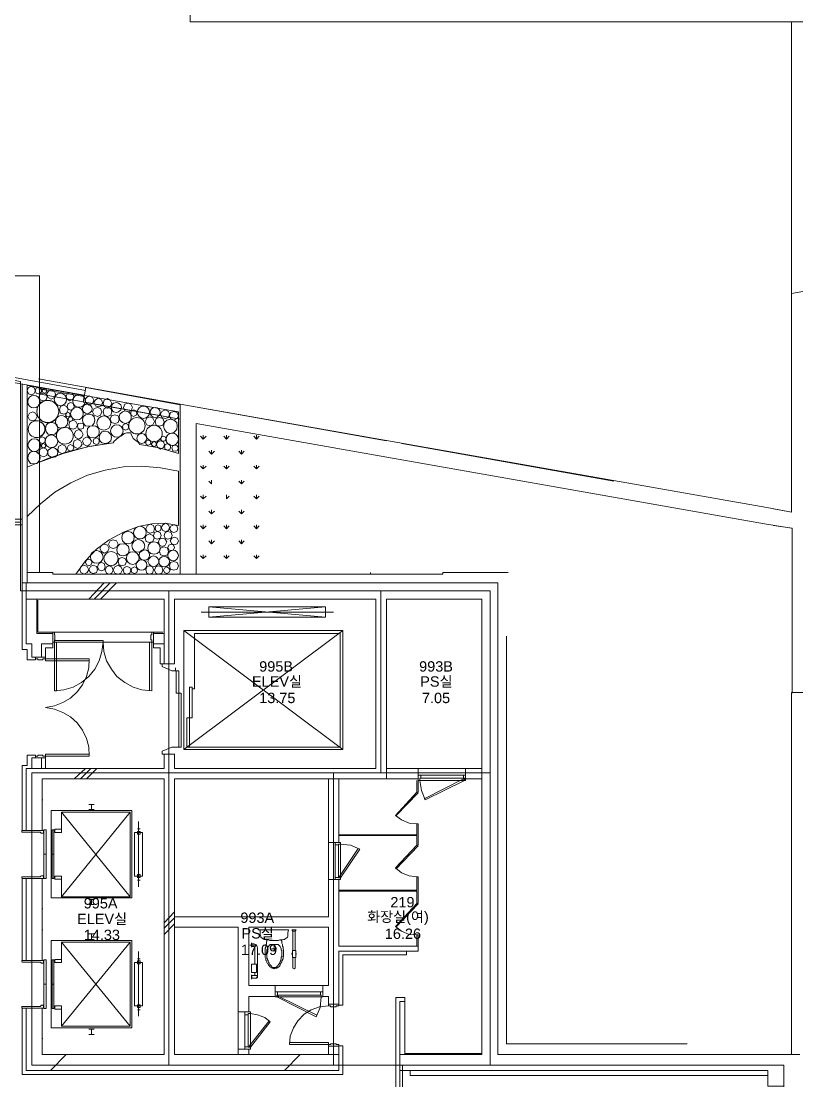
# Model space of a CAD drawing. Header units: millimetres. Extents: x -750 to 104995, y 68 to 66109.
# Drawn here: x 76070 to 90714, y 28205 to 48211 of the extents above; entities that cross this region are included whole.
import ezdxf

# ---------------------------------------------------------------- set-up
doc = ezdxf.new("R2010")
doc.units = ezdxf.units.MM
doc.layers.add('PDF_문자', color=7, linetype='Continuous')
doc.layers.add('PDF_형상', color=7, linetype='Continuous')
doc.styles.add('PDF 맑은고딕Semilight', font='Arial.ttf')

msp = doc.modelspace()

# ---------------------------------------------------------------- linework, layer by layer
at = {"layer": 'PDF_형상', "lineweight": 5}
for points in [[(79257, 48201), (79257, 48556), (79257, 49789), (79257, 48556), (79257, 48201), (91525, 48201), (91525, 43226)], [(90616, 44230), (90616, 48201), (90616, 43070), (100188, 44752), (100188, 35535), (90616, 35535), (90616, 28701)], [(90271, 39005), (90616, 38942), (90616, 42234), (90616, 43070)], [(25649, 37458), (54459, 37458), (61461, 37458), (62464, 37458), (66466, 37458), (71858, 37458), (71858, 38754), (71858, 42150), (76059, 41408), (76059, 38754), (76059, 37458), (78860, 37458), (82862, 37458), (84921, 37458), (84921, 34020), (84921, 28502), (90470, 28502), (90470, 24448), (90470, 16401), (85287, 16401), (79665, 16401), (79665, 23581), (79675, 23581)], [(90616, 38942), (90146, 39026), (79069, 40980), (76394, 41460), (79069, 40980), (79069, 37772), (79069, 40980), (79069, 38806), (79069, 40980), (82967, 40290)], [(79069, 40698), (76394, 41178), (79069, 40698), (77240, 41021), (77292, 41293), (77240, 41021), (77292, 41293), (79069, 40969)], [(76415, 41178), (76456, 41210), (76456, 41262), (76415, 41293)], [(76415, 40990), (76415, 41063)], [(76415, 40363), (76477, 40405), (76519, 40468), (76519, 40551), (76477, 40614), (76415, 40656)], [(79038, 40050), (78672, 40154), (78306, 40217), (78296, 40238), (78285, 40259), (78181, 40332), (78149, 40415), (78139, 40436), (78108, 40436), (78066, 40436), (78013, 40426), (77961, 40384), (77909, 40353), (77825, 40280), (77804, 40248), (77324, 40175), (76864, 40050), (76415, 39882)], [(76415, 40144), (76436, 40206), (76415, 40280)], [(79456, 40374), (79508, 40321), (79560, 40374)], [(79508, 40321), (79508, 40394)], [(79894, 40374), (79947, 40321), (79999, 40374)], [(79947, 40321), (79947, 40394)], [(80459, 40374), (80511, 40321), (80563, 40374)], [(80511, 40321), (80511, 40394)], [(83259, 40238), (87262, 39527), (83270, 40238)], [(76415, 39914), (76425, 39966), (76415, 40018)], [(79612, 40091), (79665, 40039), (79717, 40091)], [(79665, 40039), (79665, 40112)], [(80177, 40091), (80229, 40039), (80281, 40091)], [(80229, 40039), (80229, 40112)], [(79508, 39757), (79508, 39830)], [(79947, 39757), (79947, 39830)], [(80511, 39757), (80511, 39830)], [(79456, 39809), (79508, 39757), (79560, 39809)], [(79894, 39809), (79947, 39757), (79999, 39809)], [(80459, 39809), (80511, 39757), (80563, 39809)], [(79665, 39548), (79665, 39475), (79612, 39527)], [(80177, 39527), (80229, 39475), (80281, 39527)], [(80229, 39475), (80229, 39548)], [(79456, 39245), (79508, 39193), (79560, 39245)], [(79508, 39193), (79508, 39266)], [(79947, 39266), (79947, 39193), (79999, 39245)], [(80459, 39245), (80511, 39193), (80563, 39245)], [(80511, 39193), (80511, 39266)], [(79612, 38963), (79665, 38911), (79717, 38963)], [(79665, 38911), (79665, 38984)], [(80177, 38963), (80229, 38911), (80281, 38963)], [(80229, 38911), (80229, 38984)], [(18250, 28502), (71858, 28502), (71858, 38754), (76059, 38754), (76059, 37458), (78860, 37458), (78860, 34020), (76268, 34020), (76268, 28502), (83270, 28502), (83270, 26026)], [(79456, 38681), (79508, 38628), (79560, 38681)], [(79508, 38628), (79508, 38702)], [(79894, 38681), (79947, 38628), (79999, 38681)], [(79947, 38628), (79947, 38702)], [(80459, 38681), (80511, 38628), (80563, 38681)], [(80511, 38628), (80511, 38702)], [(90104, 38722), (90616, 38639)], [(90271, 38691), (90627, 38639), (90627, 35525)], [(79665, 38346), (79665, 38419)], [(80229, 38346), (80229, 38419)], [(79612, 38399), (79665, 38346), (79717, 38399)], [(80177, 38399), (80229, 38346), (80281, 38399)], [(79456, 38116), (79508, 38064), (79560, 38116)], [(79508, 38064), (79508, 38137)], [(79894, 38116), (79947, 38064), (79999, 38116)], [(79947, 38064), (79947, 38137)], [(80459, 38116), (80511, 38064), (80563, 38116)], [(80511, 38064), (80511, 38137)], [(76185, 37803), (76665, 37803), (76665, 37772), (82664, 37772), (82664, 37803)], [(82664, 37772), (84033, 37772), (84033, 37803), (85266, 37803)], [(90773, 28701), (85067, 28701), (85067, 37604), (76164, 37604), (76164, 37301), (78766, 37301), (78766, 36079), (78693, 36079), (78693, 36382), (78567, 36382), (78567, 36455), (78766, 36455), (78567, 36455), (78567, 36382), (78693, 36382), (78693, 36079), (78766, 36079), (78766, 37301), (76164, 37301), (76164, 36455), (76268, 36455), (76268, 36204), (76456, 36204), (76456, 36455), (76665, 36455), (76456, 36455), (76456, 36204), (76268, 36204), (76268, 36455), (76164, 36455), (76164, 37301), (76164, 37604)], [(77637, 37604), (77345, 37301)], [(77752, 37604), (77449, 37301)], [(77867, 37604), (77564, 37301)], [(78964, 37301), (78964, 36079), (78964, 37301), (82768, 37301), (82768, 34104), (78964, 34104), (79069, 34104), (78964, 34104)], [(90167, 17102), (90470, 17102), (90470, 28105), (90167, 28105), (90167, 28398), (85067, 28398), (83218, 28398), (83218, 28701), (84764, 28701), (84764, 37301), (82967, 37301), (82967, 33905)], [(81964, 37050), (79466, 37050)], [(81817, 36956), (79612, 36956), (79612, 37155), (81817, 37155)], [(82141, 34459), (82141, 36706), (79142, 34459), (79142, 36706), (82141, 34459), (79142, 34459), (79142, 36706), (82141, 36706)], [(79247, 34501), (82089, 34501), (82089, 36653), (79341, 36653), (79341, 35608), (79299, 35608), (79341, 35608), (79341, 36653)], [(76697, 35567), (76874, 35588), (77052, 35640), (77209, 35723), (77345, 35838), (77460, 35974), (77543, 36131), (77595, 36309), (77616, 36486), (77627, 36309), (77679, 36131), (77773, 35974), (77878, 35838), (78024, 35723), (78181, 35640), (78348, 35588), (78536, 35567), (78536, 36486), (78494, 36486), (78494, 35567)], [(88641, 28900), (85234, 28900), (85234, 36601)], [(77355, 34334), (76530, 34334), (76530, 34375), (77355, 34375), (76530, 34375), (76530, 34334), (77355, 34334), (77345, 34511), (77303, 34668), (77230, 34825), (77125, 34961), (77000, 35075), (76854, 35159), (76697, 35222), (76530, 35253), (76697, 35284), (76854, 35347), (77000, 35431), (77125, 35546), (77230, 35682), (77303, 35838), (77345, 36005), (77355, 36173), (76530, 36173), (76530, 36131), (77355, 36131), (76530, 36131), (76530, 36173), (77355, 36173)], [(76091, 32933), (76488, 32933), (76488, 32891), (76488, 32881), (76477, 32881), (76446, 32881), (76436, 32891), (76436, 32902), (76091, 32902), (76080, 32902), (76080, 32912), (76080, 32923), (76091, 32933), (76091, 34156), (76185, 34156), (76185, 34354), (76341, 34354), (76341, 34302), (76341, 34354), (76185, 34354), (76185, 34156), (76091, 34156)], [(76164, 28398), (76164, 29579), (76467, 29579), (76467, 28701), (78766, 28701), (78766, 33905), (76467, 33905), (76467, 32933), (76164, 32933), (76164, 34104), (78766, 34104), (78766, 34375), (78964, 34375), (78964, 34104), (79163, 34104), (78964, 34104), (78964, 34375), (78766, 34375), (78766, 34104), (76164, 34104)], [(76164, 34104), (78766, 34104), (76164, 34104)], [(76164, 34104), (78766, 34104), (76164, 34104)], [(77282, 34104), (77073, 33905)], [(77386, 34104), (77188, 33905)], [(77501, 34104), (77303, 33905)], [(82068, 28398), (82068, 28701), (78964, 28701), (78964, 33905), (82967, 33905), (83562, 33905), (83562, 34104), (84461, 34104)], [(82967, 34104), (83562, 34104)], [(84764, 34104), (84461, 34104), (84461, 33905), (84764, 33905)], [(76467, 33905), (78766, 33905)], [(82068, 33905), (82068, 32703), (81869, 32703), (81869, 32003), (82068, 32003), (82068, 30749), (83562, 30749)], [(81869, 33905), (81869, 32703)], [(83144, 33205), (83562, 33644), (83541, 33654), (83562, 33654), (83562, 33874)], [(83541, 33874), (83541, 33654), (83562, 33654)], [(83677, 33529), (84419, 33905), (84440, 33874), (83698, 33508), (83625, 33686), (83594, 33874), (84440, 33874)], [(83615, 33978), (84419, 33978)], [(83615, 33916), (84419, 33916)], [(83144, 32202), (83562, 32641), (83541, 32651), (83562, 32651), (83562, 33059), (83541, 33059), (83395, 33069), (83249, 33132), (83134, 33215), (83541, 33654)], [(76467, 33508), (76477, 33508)], [(77345, 33424), (77449, 33424)], [(77397, 33330), (77397, 33424)], [(76833, 32014), (76707, 32014), (76707, 32066), (76833, 32066), (76833, 31679), (78128, 31679), (78128, 33278), (76833, 33278), (78128, 31679)], [(76833, 32954), (76707, 32954), (76707, 32891), (76833, 32891), (76833, 33278)], [(76833, 31679), (78128, 33278)], [(77345, 33330), (77449, 33330)], [(78285, 31867), (78285, 33100)], [(83541, 33059), (83541, 32850), (82068, 32850)], [(78264, 32965), (78316, 32965)], [(82068, 32839), (83541, 32839), (83541, 32651), (83134, 32223), (83249, 32129), (83395, 32076), (83541, 32055), (83541, 31805), (82068, 31805)], [(81995, 32662), (81995, 32045)], [(82058, 32662), (82058, 32045)], [(82434, 32588), (82068, 32045), (82099, 32035), (82465, 32578), (82287, 32651), (82099, 32672), (82099, 32035)], [(76498, 32484), (76540, 32484)], [(76655, 32484), (76686, 32484)], [(76091, 32024), (76080, 32035), (76080, 32045), (76080, 32055), (76091, 32055), (76436, 32055), (76436, 32066), (76446, 32076), (76477, 32076), (76488, 32076), (76488, 32066), (76488, 32024), (76091, 32024), (76091, 30477), (76488, 30477), (76488, 30436), (76477, 30425), (76446, 30425), (76446, 30436), (76436, 30436), (76436, 30446), (76091, 30446), (76080, 30457), (76080, 30467), (76080, 30477), (76091, 30477)], [(83541, 32055), (83562, 32055), (83562, 31554), (83541, 31554), (83562, 31543), (83144, 31104)], [(78264, 31993), (78316, 31993)], [(81869, 32003), (81869, 31303), (78964, 31303), (81869, 31303)], [(77345, 31627), (77449, 31627)], [(77397, 31627), (77397, 31533)], [(82068, 31784), (83541, 31784), (83541, 31554), (83134, 31115), (83249, 31031), (83395, 30969), (83541, 30958), (83541, 30749)], [(76467, 31449), (76477, 31449)], [(77345, 31533), (77449, 31533)], [(78964, 31397), (78766, 31188)], [(78964, 31282), (78766, 31084)], [(76467, 31052), (76477, 31052)], [(78964, 31167), (78766, 30969)], [(80166, 29506), (80166, 31104), (78964, 31104), (80166, 31104), (80166, 29506), (80365, 29506), (80166, 29506), (80166, 28805), (80365, 28805)], [(81201, 31031), (81201, 30666)], [(81242, 31031), (81242, 30666)], [(78128, 30822), (76833, 29234), (76833, 29621), (76707, 29621), (76707, 29558), (76833, 29558), (76707, 29558), (76707, 29621), (76833, 29621), (76833, 29234), (78128, 29234), (78128, 30822), (76833, 30822), (78128, 29234)], [(76833, 30498), (76707, 30498), (76707, 30436), (76833, 30436), (76833, 30822)], [(77345, 30979), (77449, 30979)], [(77345, 30875), (77449, 30875)], [(77397, 30875), (77397, 30979)], [(80427, 30791), (80417, 30812), (80417, 30728), (80427, 30739)], [(80981, 30864), (80981, 30854), (80992, 30843), (80992, 30822), (80992, 30801), (81002, 30781), (81002, 30770), (81002, 30749), (81013, 30728), (81013, 30707), (81013, 30697), (81023, 30676), (81023, 30666), (81023, 30645), (81023, 30634), (81023, 30613), (81023, 30603), (81023, 30582), (81023, 30561), (81013, 30551), (81013, 30530), (81013, 30509), (81002, 30498), (81002, 30477), (80992, 30467), (80992, 30446), (80981, 30436), (80971, 30415), (80960, 30404), (80960, 30394), (80950, 30373), (80939, 30363), (80929, 30352), (80919, 30352), (80908, 30342), (80898, 30331), (80887, 30331), (80866, 30331), (80856, 30331), (80845, 30321), (80835, 30331), (80824, 30331), (80814, 30331), (80804, 30331), (80793, 30342), (80783, 30352), (80772, 30352), (80762, 30363), (80751, 30373), (80741, 30394), (80730, 30404), (80720, 30415), (80710, 30436), (80710, 30446), (80699, 30467), (80689, 30477), (80689, 30498), (80689, 30509), (80678, 30530), (80678, 30551), (80678, 30561), (80678, 30582), (80678, 30603), (80678, 30613), (80678, 30634), (80678, 30645), (80678, 30666), (80678, 30676), (80678, 30697), (80678, 30707), (80689, 30728), (80689, 30749), (80689, 30770), (80699, 30781), (80699, 30801), (80699, 30822), (80710, 30843), (80710, 30854), (80710, 30864)], [(83541, 30958), (83562, 30958), (83562, 30749), (83562, 30655), (82068, 30655), (82068, 29652), (81869, 29652), (81869, 29798), (81869, 29652), (82068, 29652), (82068, 30655)], [(78285, 29422), (78285, 30645)], [(80480, 30404), (80480, 30718), (80469, 30739), (80459, 30739), (80427, 30739), (80427, 30791), (80459, 30791), (80511, 30770), (80532, 30718), (80532, 30185)], [(80793, 30697), (80898, 30697)], [(80845, 30749), (80845, 30645)], [(81190, 30624), (81180, 30603), (81190, 30572)], [(81253, 30572), (81263, 30603), (81253, 30624)], [(82141, 30582), (82141, 29631), (82068, 29631), (82141, 29631), (82141, 30582), (83343, 30582), (83343, 30655)], [(78264, 30509), (78316, 30509)], [(81201, 30530), (81201, 30352), (81201, 30331), (81222, 30321), (81242, 30331), (81242, 30352), (81242, 30530)], [(80480, 30248), (80480, 30195)], [(80929, 30394), (80929, 30404)], [(76498, 30028), (76540, 30028)], [(76655, 30028), (76686, 30028)], [(80427, 30143), (80501, 30143), (80521, 30154), (80532, 30164), (80521, 30185), (80501, 30195), (80427, 30195), (80427, 30143), (80417, 30122), (80417, 30206), (80427, 30195)], [(80490, 30143), (80511, 30143), (80532, 30154), (80532, 30174), (80511, 30195), (80490, 30195)], [(76091, 28325), (76091, 29579), (76080, 29579), (76080, 29589), (76080, 29600), (76080, 29610), (76091, 29610), (76080, 29610), (76080, 29600), (76080, 29589), (76080, 29579), (76091, 29579), (76488, 29579), (76488, 29621), (76477, 29631), (76446, 29631), (76446, 29621), (76436, 29621), (76446, 29621), (76446, 29631), (76477, 29631), (76488, 29621), (76488, 29579), (76091, 29579), (76091, 28325), (82141, 28325), (82141, 28868), (82068, 28868), (82141, 28868), (82141, 28325)], [(81869, 29621), (81702, 29600), (81546, 29547), (81410, 29464), (81295, 29338), (81211, 29203), (81148, 29046), (81138, 28889), (81869, 28889), (81869, 28931), (81138, 28931)], [(82298, 26130), (82298, 26203), (83144, 26203), (83144, 29777), (83312, 29777), (83312, 29704)], [(83312, 28701), (83312, 29704), (83218, 29704), (83218, 28701), (83218, 28398), (83218, 26130), (82319, 26130), (82319, 25932), (83416, 25932)], [(82068, 28701), (82068, 28858), (81869, 28858), (81869, 28701), (81869, 28858), (82068, 28858), (82068, 28701), (82068, 28398), (76164, 28398), (76164, 29579), (76467, 29579), (76467, 28701)], [(76498, 29568), (76540, 29568)], [(76655, 29568), (76686, 29568)], [(78264, 29547), (78316, 29547)], [(80396, 28837), (80772, 29318), (80668, 29401), (80532, 29453), (80396, 29474), (80396, 28837), (80375, 28858), (80751, 29338), (80772, 29318), (80668, 29401), (80532, 29453), (80396, 29474), (80396, 29506), (80292, 29506), (80292, 29474), (80292, 29453), (80354, 29453), (80354, 29474), (80396, 29474)], [(80292, 29453), (80292, 28847)], [(80354, 29453), (80354, 28847)], [(77345, 29182), (77449, 29182)], [(77345, 29077), (77449, 29077)], [(77397, 29182), (77397, 29077)], [(76916, 28701), (76624, 28398)], [(80166, 28805), (80166, 28701)], [(80365, 28805), (80365, 28701), (80365, 28805)], [(81337, 28701), (81044, 28398)], [(84764, 28722), (83312, 28722)], [(83416, 28304), (83416, 28398), (83416, 28304), (90167, 28304)]]:
    msp.add_lwpolyline(points, dxfattribs=at)
for points in [[(71712, 43404), (71712, 37803), (71712, 43404), (76415, 43404), (76415, 37803), (76415, 43404)], [(77282, 41241), (75589, 41544), (75568, 41450), (77261, 41147), (75568, 41450), (75589, 41544)], [(76091, 41356), (76091, 37604), (76164, 37604), (76091, 37604), (76091, 36350), (76091, 37604)], [(76185, 41335), (76185, 37604)], [(76185, 39788), (76185, 41335), (79038, 40833), (79038, 40050), (78672, 40154), (78306, 40217), (78296, 40238), (78285, 40259), (78181, 40332), (78149, 40415), (78139, 40436), (78108, 40436), (78066, 40436), (78013, 40426), (77961, 40384), (77909, 40353), (77825, 40280), (77804, 40248), (77386, 40185), (76979, 40091), (76571, 39956)], [(76341, 41241), (76310, 41293), (76258, 41314), (76206, 41293), (76185, 41241), (76206, 41178), (76258, 41157), (76310, 41178)], [(76456, 41230), (76436, 41283), (76394, 41293), (76352, 41283), (76331, 41230), (76352, 41189), (76394, 41178), (76436, 41189)], [(77261, 41126), (76394, 41272)], [(76550, 41230), (76540, 41262), (76509, 41272), (76477, 41262), (76467, 41230), (76477, 41199), (76509, 41189), (76540, 41199)], [(76550, 41230), (76540, 41262), (76509, 41272), (76477, 41262), (76467, 41230), (76477, 41199), (76509, 41189), (76540, 41199)], [(76718, 41168), (76697, 41220), (76634, 41251), (76582, 41220), (76550, 41168), (76582, 41105), (76634, 41074), (76697, 41105)], [(76718, 41168), (76697, 41220), (76634, 41251), (76582, 41220), (76550, 41168), (76582, 41105), (76634, 41074), (76697, 41105)], [(76561, 41116), (76540, 41168), (76488, 41189), (76425, 41168), (76404, 41116), (76425, 41063), (76488, 41042), (76540, 41063)], [(76561, 41116), (76540, 41168), (76488, 41189), (76425, 41168), (76404, 41116), (76425, 41063), (76488, 41042), (76540, 41063)], [(77063, 41126), (77042, 41178), (76989, 41199), (76937, 41178), (76916, 41126), (76937, 41074), (76989, 41042), (77042, 41074)], [(77063, 41126), (77042, 41178), (76989, 41199), (76937, 41178), (76916, 41126), (76937, 41074), (76989, 41042), (77042, 41074)], [(77439, 41053), (77418, 41105), (77355, 41136), (77303, 41105), (77272, 41053), (77303, 40990), (77355, 40959), (77418, 40990)], [(77439, 41053), (77418, 41105), (77355, 41136), (77303, 41105), (77272, 41053), (77303, 40990), (77355, 40959), (77418, 40990)], [(77606, 41011), (77585, 41063), (77522, 41095), (77470, 41063), (77439, 41011), (77470, 40948), (77522, 40927), (77585, 40948)], [(77606, 41011), (77585, 41063), (77522, 41095), (77470, 41063), (77439, 41011), (77470, 40948), (77522, 40927), (77585, 40948)], [(77784, 40990), (77752, 41053), (77700, 41084), (77637, 41053), (77616, 40990), (77637, 40938), (77700, 40907), (77752, 40938)], [(77784, 40990), (77752, 41053), (77700, 41084), (77637, 41053), (77616, 40990), (77637, 40938), (77700, 40907), (77752, 40938)], [(76373, 40750), (76341, 40812), (76289, 40833), (76227, 40812), (76195, 40750), (76227, 40687), (76289, 40666), (76341, 40687)], [(76958, 40875), (76927, 40938), (76874, 40959), (76812, 40938), (76791, 40875), (76812, 40812), (76874, 40792), (76927, 40812)], [(76958, 40875), (76927, 40938), (76874, 40959), (76812, 40938), (76791, 40875), (76812, 40812), (76874, 40792), (76927, 40812)], [(77000, 40781), (76979, 40812), (76958, 40823), (76927, 40812), (76906, 40781), (76927, 40750), (76958, 40739), (76979, 40750)], [(77000, 40781), (76979, 40812), (76958, 40823), (76927, 40812), (76906, 40781), (76927, 40750), (76958, 40739), (76979, 40750)], [(77073, 40938), (77052, 40990), (77010, 41011), (76958, 40990), (76937, 40938), (76958, 40886), (77010, 40865), (77052, 40886)], [(77073, 40938), (77052, 40990), (77010, 41011), (76958, 40990), (76937, 40938), (76958, 40886), (77010, 40865), (77052, 40886)], [(77595, 40833), (77564, 40896), (77512, 40917), (77449, 40896), (77418, 40833), (77449, 40771), (77512, 40750), (77564, 40771)], [(77595, 40833), (77564, 40896), (77512, 40917), (77449, 40896), (77418, 40833), (77449, 40771), (77512, 40750), (77564, 40771)], [(77784, 40833), (77763, 40896), (77700, 40917), (77637, 40896), (77616, 40833), (77637, 40771), (77700, 40750), (77763, 40771)], [(77784, 40833), (77763, 40896), (77700, 40917), (77637, 40896), (77616, 40833), (77637, 40771), (77700, 40750), (77763, 40771)], [(77961, 40917), (77951, 40969), (77909, 41001), (77867, 41011), (77815, 41001), (77784, 40969), (77773, 40917), (77784, 40875), (77815, 40833), (77867, 40823), (77909, 40833), (77951, 40875)], [(77961, 40917), (77951, 40969), (77909, 41001), (77867, 41011), (77815, 41001), (77784, 40969), (77773, 40917), (77784, 40875), (77815, 40833), (77867, 40823), (77909, 40833), (77951, 40875)], [(78149, 40739), (78139, 40792), (78097, 40833), (78034, 40854), (77982, 40833), (77930, 40792), (77919, 40739), (77930, 40677), (77982, 40635), (78034, 40614), (78097, 40635), (78139, 40677)], [(78149, 40739), (78139, 40792), (78097, 40833), (78034, 40854), (77982, 40833), (77930, 40792), (77919, 40739), (77930, 40677), (77982, 40635), (78034, 40614), (78097, 40635), (78139, 40677)], [(78170, 40917), (78139, 40980), (78087, 41001), (78024, 40980), (78003, 40917), (78024, 40854), (78087, 40833), (78139, 40854)], [(78170, 40917), (78139, 40980), (78087, 41001), (78024, 40980), (78003, 40917), (78024, 40854), (78087, 40833), (78139, 40854)], [(78254, 40812), (78243, 40854), (78191, 40875), (78149, 40854), (78139, 40812), (78149, 40771), (78191, 40750), (78243, 40771)], [(78254, 40812), (78243, 40854), (78191, 40875), (78149, 40854), (78139, 40812), (78149, 40771), (78191, 40750), (78243, 40771)], [(78870, 40792), (78849, 40844), (78787, 40875), (78724, 40844), (78703, 40792), (78724, 40729), (78787, 40708), (78849, 40729)], [(78870, 40792), (78849, 40844), (78787, 40875), (78724, 40844), (78703, 40792), (78724, 40729), (78787, 40708), (78849, 40729)], [(79038, 40760), (79017, 40823), (78954, 40844), (78891, 40823), (78870, 40760), (78891, 40708), (78954, 40677), (79017, 40708)], [(79038, 40760), (79017, 40823), (78954, 40844), (78891, 40823), (78870, 40760), (78891, 40708), (78954, 40677), (79017, 40708)], [(76759, 40520), (76749, 40583), (76707, 40624), (76645, 40635), (76582, 40624), (76540, 40583), (76530, 40520), (76540, 40457), (76582, 40415), (76645, 40405), (76707, 40415), (76749, 40457)], [(76759, 40520), (76749, 40583), (76707, 40624), (76645, 40635), (76582, 40624), (76540, 40583), (76530, 40520), (76540, 40457), (76582, 40415), (76645, 40405), (76707, 40415), (76749, 40457)], [(76948, 40645), (76937, 40708), (76895, 40750), (76833, 40771), (76770, 40750), (76728, 40708), (76718, 40645), (76728, 40593), (76770, 40541), (76833, 40530), (76895, 40541), (76937, 40593)], [(76948, 40645), (76937, 40708), (76895, 40750), (76833, 40771), (76770, 40750), (76728, 40708), (76718, 40645), (76728, 40593), (76770, 40541), (76833, 40530), (76895, 40541), (76937, 40593)], [(77042, 40698), (77031, 40729), (77000, 40739), (76968, 40729), (76958, 40698), (76968, 40666), (77000, 40656), (77031, 40666)], [(77042, 40698), (77031, 40729), (77000, 40739), (76968, 40729), (76958, 40698), (76968, 40666), (77000, 40656), (77031, 40666)], [(77136, 40593), (77104, 40656), (77052, 40677), (76989, 40656), (76968, 40593), (76989, 40530), (77052, 40509), (77104, 40530)], [(77136, 40593), (77104, 40656), (77052, 40677), (76989, 40656), (76968, 40593), (76989, 40530), (77052, 40509), (77104, 40530)], [(77251, 40562), (77240, 40614), (77188, 40624), (77146, 40614), (77136, 40562), (77146, 40520), (77188, 40509), (77240, 40520)], [(77251, 40562), (77240, 40614), (77188, 40624), (77146, 40614), (77136, 40562), (77146, 40520), (77188, 40509), (77240, 40520)], [(77460, 40677), (77449, 40739), (77407, 40781), (77345, 40792), (77282, 40781), (77240, 40739), (77230, 40677), (77240, 40624), (77282, 40572), (77345, 40562), (77407, 40572), (77449, 40624)], [(77460, 40677), (77449, 40739), (77407, 40781), (77345, 40792), (77282, 40781), (77240, 40739), (77230, 40677), (77240, 40624), (77282, 40572), (77345, 40562), (77407, 40572), (77449, 40624)], [(77919, 40698), (77899, 40760), (77836, 40781), (77773, 40760), (77752, 40698), (77773, 40635), (77836, 40614), (77899, 40635)], [(77919, 40698), (77899, 40760), (77836, 40781), (77773, 40760), (77752, 40698), (77773, 40635), (77836, 40614), (77899, 40635)], [(78097, 40551), (78087, 40593), (78045, 40614), (77993, 40593), (77982, 40551), (77993, 40509), (78045, 40489), (78087, 40509)], [(78097, 40551), (78087, 40593), (78045, 40614), (77993, 40593), (77982, 40551), (77993, 40509), (78045, 40489), (78087, 40509)], [(78588, 40656), (78557, 40718), (78505, 40739), (78442, 40718), (78411, 40656), (78442, 40593), (78505, 40572), (78557, 40593)], [(78588, 40656), (78557, 40718), (78505, 40739), (78442, 40718), (78411, 40656), (78442, 40593), (78505, 40572), (78557, 40593)], [(78766, 40645), (78745, 40708), (78682, 40729), (78620, 40708), (78599, 40645), (78620, 40583), (78682, 40562), (78745, 40583)], [(78766, 40645), (78745, 40708), (78682, 40729), (78620, 40708), (78599, 40645), (78620, 40583), (78682, 40562), (78745, 40583)], [(79017, 40562), (79006, 40635), (78954, 40677), (78891, 40698), (78818, 40677), (78776, 40635), (78755, 40562), (78776, 40499), (78818, 40447), (78891, 40426), (78954, 40447), (79006, 40499)], [(79017, 40562), (79006, 40635), (78954, 40677), (78891, 40698), (78818, 40677), (78776, 40635), (78755, 40562), (78776, 40499), (78818, 40447), (78891, 40426), (78954, 40447), (79006, 40499)], [(79372, 40614), (79372, 38806), (79372, 40614), (90104, 38722), (79372, 40614), (79372, 37772)], [(77240, 40405), (77209, 40468), (77157, 40499), (77094, 40468), (77073, 40405), (77094, 40353), (77157, 40321), (77209, 40353)], [(77240, 40405), (77209, 40468), (77157, 40499), (77094, 40468), (77073, 40405), (77094, 40353), (77157, 40321), (77209, 40353)], [(77543, 40457), (77533, 40520), (77481, 40562), (77428, 40572), (77366, 40562), (77324, 40520), (77313, 40457), (77324, 40394), (77366, 40353), (77428, 40342), (77481, 40353), (77533, 40394)], [(77543, 40457), (77533, 40520), (77481, 40562), (77428, 40572), (77366, 40562), (77324, 40520), (77313, 40457), (77324, 40394), (77366, 40353), (77428, 40342), (77481, 40353), (77533, 40394)], [(77773, 40353), (77763, 40405), (77710, 40457), (77658, 40468), (77595, 40457), (77554, 40405), (77543, 40353), (77554, 40290), (77595, 40248), (77658, 40238), (77710, 40248), (77763, 40290)], [(77773, 40353), (77763, 40405), (77710, 40457), (77658, 40468), (77595, 40457), (77554, 40405), (77543, 40353), (77554, 40290), (77595, 40248), (77658, 40238), (77710, 40248), (77763, 40290)], [(78442, 40332), (78421, 40384), (78390, 40415), (78348, 40426), (78296, 40415), (78264, 40384), (78254, 40332), (78264, 40290), (78296, 40248), (78348, 40238), (78390, 40248), (78421, 40290)], [(78442, 40332), (78421, 40384), (78390, 40415), (78348, 40426), (78296, 40415), (78264, 40384), (78254, 40332), (78264, 40290), (78296, 40248), (78348, 40238), (78390, 40248), (78421, 40290)], [(76530, 40300), (76509, 40342), (76467, 40363), (76425, 40342), (76404, 40300), (76425, 40259), (76467, 40238), (76509, 40259)], [(76530, 40300), (76509, 40342), (76467, 40363), (76425, 40342), (76404, 40300), (76425, 40259), (76467, 40238), (76509, 40259)], [(76540, 40196), (76519, 40227), (76488, 40238), (76467, 40227), (76446, 40196), (76467, 40165), (76488, 40154), (76519, 40165)], [(76540, 40196), (76519, 40227), (76488, 40238), (76467, 40227), (76446, 40196), (76467, 40165), (76488, 40154), (76519, 40165)], [(76927, 40133), (76906, 40185), (76843, 40217), (76780, 40185), (76759, 40133), (76780, 40071), (76843, 40050), (76906, 40071)], [(76927, 40133), (76906, 40185), (76843, 40217), (76780, 40185), (76759, 40133), (76780, 40071), (76843, 40050), (76906, 40071)], [(77063, 40154), (77042, 40196), (77000, 40217), (76958, 40196), (76937, 40154), (76958, 40112), (77000, 40091), (77042, 40112)], [(77063, 40154), (77042, 40196), (77000, 40217), (76958, 40196), (76937, 40154), (76958, 40112), (77000, 40091), (77042, 40112)], [(77219, 40227), (77188, 40290), (77136, 40311), (77073, 40290), (77052, 40227), (77073, 40175), (77136, 40144), (77188, 40175)], [(77219, 40227), (77188, 40290), (77136, 40311), (77073, 40290), (77052, 40227), (77073, 40175), (77136, 40144), (77188, 40175)], [(77397, 40280), (77366, 40332), (77313, 40363), (77251, 40332), (77230, 40280), (77251, 40217), (77313, 40185), (77366, 40217)], [(77397, 40280), (77366, 40332), (77313, 40363), (77251, 40332), (77230, 40280), (77251, 40217), (77313, 40185), (77366, 40217)], [(77543, 40280), (77533, 40321), (77491, 40342), (77439, 40321), (77428, 40280), (77439, 40238), (77491, 40217), (77533, 40238)], [(77543, 40280), (77533, 40321), (77491, 40342), (77439, 40321), (77428, 40280), (77439, 40238), (77491, 40217), (77533, 40238)], [(78515, 40248), (78505, 40290), (78463, 40300), (78431, 40290), (78421, 40248), (78431, 40217), (78463, 40206), (78505, 40217)], [(78515, 40248), (78505, 40290), (78463, 40300), (78431, 40290), (78421, 40248), (78431, 40217), (78463, 40206), (78505, 40217)], [(78630, 40227), (78609, 40259), (78578, 40280), (78546, 40259), (78525, 40227), (78546, 40196), (78578, 40175), (78609, 40196)], [(78630, 40227), (78609, 40259), (78578, 40280), (78546, 40259), (78525, 40227), (78546, 40196), (78578, 40175), (78609, 40196)], [(78776, 40217), (78755, 40269), (78703, 40290), (78651, 40269), (78620, 40217), (78651, 40165), (78703, 40133), (78755, 40165)], [(78776, 40217), (78755, 40269), (78703, 40290), (78651, 40269), (78620, 40217), (78651, 40165), (78703, 40133), (78755, 40165)], [(78808, 40321), (78787, 40363), (78755, 40374), (78724, 40363), (78703, 40321), (78724, 40290), (78755, 40280), (78787, 40290)], [(78808, 40321), (78787, 40363), (78755, 40374), (78724, 40363), (78703, 40321), (78724, 40290), (78755, 40280), (78787, 40290)], [(78891, 40175), (78881, 40217), (78839, 40238), (78787, 40217), (78776, 40175), (78787, 40133), (78839, 40112), (78881, 40133)], [(78891, 40175), (78881, 40217), (78839, 40238), (78787, 40217), (78776, 40175), (78787, 40133), (78839, 40112), (78881, 40133)], [(76425, 39966), (76415, 40029), (76362, 40071), (76310, 40091), (76247, 40071), (76206, 40029), (76195, 39966), (76206, 39914), (76247, 39862), (76310, 39851), (76362, 39862), (76415, 39914)], [(76571, 40071), (76550, 40133), (76488, 40154), (76425, 40133), (76404, 40071), (76425, 40008), (76488, 39987), (76550, 40008)], [(76571, 40071), (76550, 40133), (76488, 40154), (76425, 40133), (76404, 40071), (76425, 40008), (76488, 39987), (76550, 40008)], [(76759, 40071), (76749, 40112), (76718, 40144), (76665, 40165), (76624, 40144), (76582, 40112), (76571, 40071), (76582, 40018), (76624, 39987), (76665, 39976), (76718, 39987), (76749, 40018)], [(76759, 40071), (76749, 40112), (76718, 40144), (76665, 40165), (76624, 40144), (76582, 40112), (76571, 40071), (76582, 40018), (76624, 39987), (76665, 39976), (76718, 39987), (76749, 40018)], [(79038, 40154), (79017, 40196), (78975, 40206), (78933, 40196), (78912, 40154), (78933, 40102), (78975, 40091), (79017, 40102)], [(79038, 40154), (79017, 40196), (78975, 40206), (78933, 40196), (78912, 40154), (78933, 40102), (78975, 40091), (79017, 40102)], [(76185, 38858), (76185, 37803), (76665, 37803), (76665, 37772), (77104, 37772), (77282, 38022), (77491, 38242), (77731, 38419), (78003, 38566), (78285, 38670), (78536, 38722), (78787, 38733), (79038, 38691), (79038, 39715), (78703, 39778), (78348, 39809), (78003, 39799), (77658, 39736), (77324, 39642), (77010, 39496), (76707, 39318), (76436, 39099)], [(76091, 38806), (75610, 38806), (75610, 38702), (76091, 38702), (75610, 38702), (75610, 38806)], [(78588, 38628), (78567, 38691), (78505, 38712), (78452, 38691), (78421, 38628), (78452, 38566), (78505, 38545), (78567, 38566)], [(78714, 38639), (78703, 38681), (78651, 38702), (78609, 38681), (78599, 38639), (78609, 38597), (78651, 38576), (78703, 38597)], [(78870, 38649), (78849, 38702), (78797, 38733), (78745, 38702), (78714, 38649), (78745, 38597), (78797, 38576), (78849, 38597)], [(79027, 38628), (79006, 38681), (78954, 38702), (78902, 38681), (78870, 38628), (78902, 38576), (78954, 38555), (79006, 38576)], [(77899, 38336), (77867, 38399), (77804, 38419), (77752, 38399), (77721, 38336), (77752, 38273), (77804, 38252), (77867, 38273)], [(78202, 38461), (78191, 38524), (78149, 38566), (78087, 38576), (78024, 38566), (77982, 38524), (77972, 38461), (77982, 38399), (78024, 38357), (78087, 38346), (78149, 38357), (78191, 38399)], [(78578, 38451), (78557, 38503), (78494, 38534), (78431, 38503), (78411, 38451), (78431, 38388), (78494, 38367), (78557, 38388)], [(78714, 38503), (78693, 38555), (78640, 38576), (78588, 38555), (78567, 38503), (78588, 38451), (78640, 38430), (78693, 38451)], [(78818, 38378), (78787, 38430), (78734, 38451), (78682, 38430), (78661, 38378), (78682, 38315), (78734, 38294), (78787, 38315)], [(78923, 38503), (78902, 38555), (78839, 38576), (78787, 38555), (78766, 38503), (78787, 38451), (78839, 38430), (78902, 38451)], [(79038, 38399), (79017, 38451), (78964, 38472), (78912, 38451), (78881, 38399), (78912, 38346), (78964, 38325), (79017, 38346)], [(77731, 38252), (77700, 38315), (77637, 38336), (77585, 38315), (77554, 38252), (77585, 38200), (77637, 38169), (77700, 38200)], [(78108, 38231), (78097, 38294), (78045, 38336), (77993, 38346), (77930, 38336), (77888, 38294), (77878, 38231), (77888, 38169), (77930, 38127), (77993, 38116), (78045, 38127), (78097, 38169)], [(78693, 38263), (78682, 38325), (78640, 38367), (78578, 38378), (78515, 38367), (78473, 38325), (78463, 38263), (78473, 38200), (78515, 38158), (78578, 38148), (78640, 38158), (78682, 38200)], [(78849, 38200), (78829, 38263), (78766, 38284), (78703, 38263), (78682, 38200), (78703, 38137), (78766, 38116), (78829, 38137)], [(78964, 38273), (78943, 38315), (78902, 38336), (78860, 38315), (78839, 38273), (78860, 38231), (78902, 38210), (78943, 38231)], [(77407, 37991), (77386, 38033), (77345, 38054), (77303, 38033), (77282, 37991), (77303, 37949), (77345, 37928), (77386, 37949)], [(78055, 38012), (78034, 38064), (77972, 38085), (77919, 38064), (77899, 38012), (77919, 37949), (77972, 37928), (78034, 37949)], [(78672, 38012), (78651, 38064), (78620, 38095), (78567, 38116), (78515, 38095), (78484, 38064), (78463, 38012), (78484, 37960), (78515, 37928), (78567, 37907), (78620, 37928), (78651, 37960)], [(77345, 37855), (77313, 37918), (77261, 37939), (77198, 37918), (77177, 37855), (77198, 37803), (77261, 37772), (77313, 37803)], [(77512, 37855), (77491, 37918), (77428, 37939), (77376, 37918), (77345, 37855), (77376, 37803), (77428, 37782), (77491, 37803)], [(77658, 37907), (77637, 37970), (77585, 37991), (77533, 37970), (77512, 37907), (77533, 37855), (77585, 37834), (77637, 37855)], [(77804, 37845), (77784, 37907), (77731, 37928), (77679, 37907), (77658, 37845), (77679, 37792), (77731, 37772), (77784, 37792)], [(77982, 37855), (77951, 37907), (77899, 37939), (77836, 37907), (77804, 37855), (77836, 37792), (77899, 37772), (77951, 37792)], [(78139, 37845), (78118, 37897), (78066, 37918), (78013, 37897), (77993, 37845), (78013, 37792), (78066, 37772), (78118, 37792)], [(78264, 37845), (78254, 37886), (78212, 37907), (78160, 37886), (78149, 37845), (78160, 37803), (78212, 37782), (78254, 37803)], [(78567, 37855), (78546, 37907), (78494, 37928), (78442, 37907), (78421, 37855), (78442, 37792), (78494, 37772), (78546, 37792)], [(78745, 37845), (78724, 37907), (78661, 37928), (78609, 37907), (78588, 37845), (78609, 37792), (78661, 37772), (78724, 37792)], [(78881, 37845), (78860, 37886), (78818, 37907), (78776, 37886), (78755, 37845), (78776, 37803), (78818, 37782), (78860, 37803)], [(79038, 37928), (79017, 37991), (78954, 38012), (78891, 37991), (78870, 37928), (78891, 37866), (78954, 37845), (79017, 37866)], [(78860, 34020), (81964, 34020), (82862, 34020), (82862, 37458), (78860, 37458)], [(82862, 34020), (84921, 34020), (84921, 37458), (82862, 37458)], [(76362, 37301), (76362, 36653), (76665, 36653), (76362, 36653)], [(76383, 37280), (76383, 36674), (76665, 36674), (76383, 36674)], [(81817, 36956), (79612, 37155), (79612, 36956), (81817, 37155)], [(76530, 36382), (76665, 36382), (76665, 36455), (76665, 36653), (76665, 36455), (76665, 36653), (76665, 36455), (76665, 36382), (76530, 36382), (76530, 36204)], [(76665, 36486), (76665, 36674), (76697, 36674), (76697, 36622), (76707, 36622), (76707, 36528), (76697, 36528), (76697, 36486)], [(76697, 36674), (78536, 36674)], [(78567, 36486), (78567, 36674), (78536, 36674), (78536, 36622), (78515, 36622), (78515, 36528), (78536, 36528), (78536, 36486)], [(78745, 36674), (78567, 36674)], [(78567, 36653), (78567, 36455), (78567, 36653), (78766, 36653)], [(77616, 36486), (76697, 36486), (76697, 36518), (77616, 36518)], [(78536, 36486), (76697, 36486)], [(76697, 35567), (76697, 36486), (76739, 36486), (76739, 35567)], [(76341, 36152), (76341, 36204), (76341, 36152), (76185, 36152), (76185, 36350), (76091, 36350), (76185, 36350), (76185, 36152)], [(76530, 36204), (76341, 36204), (76341, 36173), (76383, 36173), (76383, 36152), (76477, 36152), (76477, 36173), (76530, 36173)], [(76530, 36204), (76341, 36204), (76341, 36173), (76383, 36173), (76383, 36152), (76477, 36152), (76477, 36173), (76530, 36173)], [(78766, 36079), (78734, 36079), (78734, 36026), (78912, 35943), (78985, 35943), (78985, 36005), (78985, 35943), (78912, 35943), (78734, 36026), (78734, 36079), (78766, 36079), (78964, 36079)], [(78996, 35943), (79048, 35943), (79048, 35525), (78996, 35525)], [(78996, 35943), (79048, 35943), (79048, 35525), (78996, 35525)], [(79247, 35640), (79299, 35640), (79299, 35055), (79247, 35055)], [(79247, 35640), (79299, 35640), (79299, 35055), (79247, 35055)], [(79048, 35525), (79090, 35525), (79090, 34501), (79048, 34501)], [(79048, 35525), (79090, 35525), (79090, 34501), (79048, 34501)], [(79194, 35055), (79247, 35055), (79247, 34501), (79194, 34501)], [(79194, 35055), (79247, 35055), (79247, 34501), (79194, 34501)], [(78766, 34375), (78734, 34375), (78734, 34428), (78912, 34501), (79090, 34501), (78912, 34501), (78734, 34428), (78734, 34375)], [(76268, 34302), (76268, 34104), (76268, 34302), (76456, 34302), (76456, 34104), (76456, 34302)], [(76530, 34302), (76530, 34334), (76477, 34334), (76477, 34354), (76383, 34354), (76383, 34334), (76341, 34334), (76341, 34302)], [(76530, 34302), (76530, 34334), (76477, 34334), (76477, 34354), (76383, 34354), (76383, 34334), (76341, 34334), (76341, 34302)], [(76530, 34302), (76530, 34104)], [(76268, 28502), (78860, 28502), (78860, 34020), (76268, 34020)], [(78860, 28502), (81964, 28502), (81964, 34020), (78860, 34020)], [(81964, 34020), (81964, 28502), (83270, 28502), (84921, 28502), (84921, 34020), (82862, 34020)], [(83562, 33874), (83594, 33874), (83594, 33916), (83615, 33916), (83615, 33978), (83594, 33978), (83562, 33978)], [(84461, 33874), (84440, 33874), (84440, 33916), (84419, 33916), (84419, 33978), (84440, 33978), (84461, 33978)], [(76540, 32024), (76498, 32024), (76498, 32944), (76540, 32944)], [(76686, 32944), (76686, 32024), (76655, 32024), (76655, 32944)], [(78358, 32891), (78212, 32891), (78212, 32066), (78358, 32066)], [(78316, 32912), (78316, 32860), (78264, 32860), (78264, 32912)], [(82099, 32703), (82099, 32672), (82058, 32672), (82058, 32662), (81995, 32662), (81995, 32672), (81995, 32703)], [(76164, 30477), (76467, 30477), (76467, 32024), (76164, 32024)], [(78316, 32045), (78264, 32045), (78264, 32097), (78316, 32097)], [(82099, 32003), (82099, 32035), (82058, 32035), (82058, 32045), (81995, 32045), (81995, 32035), (81995, 32003)], [(81869, 30007), (81765, 30007), (80866, 30007), (80866, 29798), (80365, 29798), (80365, 29506), (80365, 29798), (80866, 29798), (80866, 30007), (80365, 30007), (80365, 31104), (81869, 31104)], [(81765, 30007), (81765, 29798), (81765, 30007), (80866, 30007), (80365, 30007), (80365, 31104), (81869, 31104), (81869, 30007)], [(80584, 31052), (81117, 31052), (81107, 31000), (81107, 30969), (81107, 30937), (81096, 30916), (81086, 30906), (81075, 30895), (81054, 30885), (81044, 30875), (81023, 30875), (81002, 30864), (80981, 30864), (80950, 30864), (80929, 30854), (80898, 30854), (80877, 30854), (80845, 30854), (80824, 30854), (80793, 30854), (80762, 30854), (80741, 30864), (80720, 30864), (80689, 30864), (80668, 30875), (80657, 30875), (80636, 30885), (80626, 30895), (80605, 30906), (80595, 30916), (80595, 30937), (80584, 30969), (80584, 31000)], [(81242, 31031), (81201, 31031), (81180, 31052), (81263, 31052)], [(80992, 30551), (80981, 30540), (80981, 30519), (80981, 30509), (80971, 30488), (80971, 30477), (80960, 30457), (80950, 30446), (80950, 30425), (80939, 30415), (80929, 30404), (80919, 30394), (80919, 30383), (80908, 30373), (80898, 30363), (80887, 30352), (80877, 30352), (80877, 30342), (80866, 30342), (80856, 30342), (80845, 30342), (80835, 30342), (80824, 30342), (80814, 30352), (80804, 30352), (80793, 30363), (80793, 30373), (80783, 30383), (80772, 30394), (80762, 30404), (80751, 30415), (80751, 30425), (80741, 30446), (80730, 30457), (80730, 30477), (80720, 30488), (80720, 30509), (80710, 30519), (80710, 30540), (80710, 30551), (80710, 30572), (80710, 30592), (80699, 30603), (80699, 30624), (80710, 30645), (80710, 30666), (80710, 30676), (80720, 30697), (80720, 30718), (80741, 30739), (80751, 30760), (80772, 30781), (80919, 30781), (80939, 30760), (80960, 30739), (80971, 30718), (80981, 30697), (80981, 30676), (80992, 30666), (80992, 30645), (80992, 30624), (80992, 30603), (80992, 30592), (80992, 30572)], [(81253, 30530), (81190, 30530), (81190, 30666), (81253, 30666)], [(76540, 29568), (76498, 29568), (76498, 30488), (76540, 30488)], [(76686, 30488), (76686, 29568), (76655, 29568), (76655, 30488)], [(78358, 30436), (78212, 30436), (78212, 29621), (78358, 29621)], [(78316, 30467), (78316, 30415), (78264, 30415), (78264, 30467)], [(80511, 30248), (80511, 30404), (80417, 30404), (80417, 30248)], [(80866, 29788), (80898, 29788), (80898, 29819), (80908, 29819), (80908, 29882), (80898, 29882), (80866, 29882)], [(80866, 29788), (80898, 29788), (80898, 29819), (80908, 29819), (80908, 29882), (80898, 29882), (80866, 29882)], [(80908, 29882), (81723, 29882)], [(80908, 29819), (81723, 29819)], [(81765, 29788), (81734, 29788), (81734, 29819), (81723, 29819), (81723, 29882), (81734, 29882), (81765, 29882)], [(81765, 29788), (81734, 29788), (81734, 29819), (81723, 29819), (81723, 29882), (81734, 29882), (81765, 29882)], [(76436, 29621), (76436, 29610), (76091, 29610), (76436, 29610)], [(78316, 29589), (78264, 29589), (78264, 29641), (78316, 29641)], [(80365, 29506), (80365, 29798)], [(80898, 29788), (80908, 29809), (81650, 29443), (80908, 29809), (80898, 29788), (81640, 29412), (81713, 29589), (81734, 29788)], [(80898, 29788), (81640, 29412), (81713, 29589), (81734, 29788)], [(81765, 29798), (81869, 29798)], [(81869, 29652), (82068, 29652), (82068, 29621), (82016, 29621), (82016, 29600), (81911, 29600), (81911, 29621), (81869, 29621)], [(80396, 29506), (80396, 29474), (80354, 29474), (80354, 29453), (80292, 29453), (80292, 29474), (80292, 29506)], [(76477, 29004), (76467, 29004)], [(80396, 28805), (80396, 28837), (80354, 28837), (80354, 28847), (80292, 28847), (80292, 28837), (80292, 28805)], [(81869, 28858), (82068, 28858), (82068, 28889), (82016, 28889), (82016, 28900), (81911, 28900), (81911, 28889), (81869, 28889)], [(83270, 26026), (85287, 26026), (85287, 23497), (90470, 23497), (90470, 28502), (83270, 28502)]]:
    msp.add_lwpolyline(points, close=True, dxfattribs=at)
at = {"layer": 'PDF_형상', "color": 1, "lineweight": 5}
for points in [[(78160, 33309), (76634, 33309), (76634, 31658), (78160, 31658)], [(78160, 30854), (76634, 30854), (76634, 29203), (78160, 29203)]]:
    msp.add_lwpolyline(points, close=True, dxfattribs=at)
at = {"layer": 'PDF_형상', "lineweight": 5}
for centre, radius in [((76309, 41027), 117), ((76572, 40843), 208), ((76810, 41068), 117), ((76810, 41068), 117), ((77162, 41042), 120), ((77162, 41042), 120), ((77121, 40802), 120), ((77121, 40802), 120), ((77317, 40891), 90.6), ((77317, 40891), 90.6), ((78378, 40828), 117), ((78378, 40828), 117), ((78599, 40823), 93.6), ((78599, 40823), 93.6), ((76361, 40509), 159), ((77630, 40624), 133), ((77630, 40624), 133), ((78255, 40572), 155), ((78255, 40572), 155), ((76893, 40384), 159), ((76893, 40384), 159), ((77876, 40473), 117), ((77876, 40473), 117), ((78579, 40426), 155), ((78579, 40426), 155), ((78921, 40316), 117), ((78921, 40316), 117), ((76316, 40206), 120), ((76640, 40280), 120), ((76640, 40280), 120), ((78312, 38555), 120), ((78281, 38304), 120), ((77497, 38095), 120), ((78394, 38132), 100), ((78938, 38122), 100), ((77766, 38064), 133), ((78176, 38075), 120), ((78342, 37944), 100), ((78770, 38007), 100)]:
    msp.add_circle(centre, radius, dxfattribs=at)
msp.add_arc((76570, 40839), 210, -137.8211, 137.8211, dxfattribs=at)

# ---------------------------------------------------------------- texts
at = {"layer": 'PDF_문자', "char_height": 195.6, "attachment_point": 4, "style": 'PDF 맑은고딕Semilight'}
for s, insert in [('995B', (80563, 36027)), ('993B', (83583, 36027)), ('ELEV실', (80427, 35735)), ('PS실', (83604, 35735)), ('13.75', (80563, 35432)), ('7.05', (83636, 35432)), ('995A', (77251, 31555)), ('219', (83040, 31576)), ('화장실(여)', (82601, 31273)), ('ELEV실', (77125, 31252)), ('993A', (80208, 31283)), ('14.33', (77251, 30959)), ('PS실', (80229, 30980)), ('16.26', (82935, 30980)), ('17.09', (80218, 30677))]:
    msp.add_mtext(s, dxfattribs=dict(at, insert=insert))

doc.saveas('drawing.dxf')
